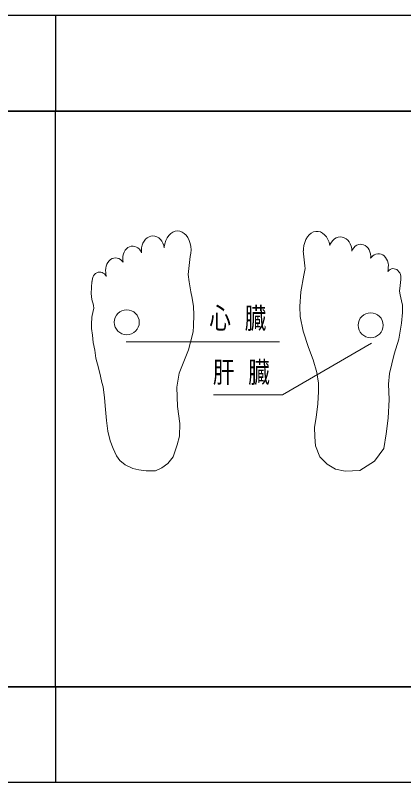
# Model space of a CAD drawing. Units: millimetres on the paper. Extents: x -365 to 0, y -26 to 257.
# Drawn here: x -272.15 to -264.06, y 147.92 to 163.92 of the extents above; entities that cross this region are included whole.
import ezdxf

# ---------------------------------------------------------------- set-up
doc = ezdxf.new("R2010")
doc.units = ezdxf.units.MM
doc.layers.add('LY_1', color=7, linetype='Continuous', lineweight=13)
doc.styles.add('ＭＳ ゴシック', font='')
doc.styles.get('ＭＳ ゴシック').set_extended_font_data('MS Gothic')

msp = doc.modelspace()

# ---------------------------------------------------------------- linework, layer by layer
at = {"layer": 'LY_1', "lineweight": 25}
for p, q in [((-271.32, 163.917), (-283.32, 163.917)), ((-271.32, 163.917), (-271.32, 161.917)), ((-259.32, 163.917), (-271.32, 163.917)), ((-271.32, 163.917), (-271.32, 161.917)), ((-283.32, 161.917), (-271.32, 161.917)), ((-271.32, 161.917), (-283.32, 161.917)), ((-271.32, 149.917), (-271.32, 161.917)), ((-259.32, 161.917), (-271.32, 161.917)), ((-271.32, 149.917), (-271.32, 161.917)), ((-271.32, 161.917), (-247.32, 161.917)), ((-283.32, 149.917), (-271.32, 149.917)), ((-271.32, 149.917), (-283.32, 149.917)), ((-271.32, 149.917), (-247.32, 149.917)), ((-271.32, 149.917), (-271.32, 147.917)), ((-259.32, 149.917), (-271.32, 149.917)), ((-271.32, 149.917), (-271.32, 147.917)), ((-271.32, 147.917), (-283.32, 147.917)), ((-259.32, 147.917), (-271.32, 147.917))]:
    msp.add_line(p, q, dxfattribs=at)
at = {"layer": 'LY_1'}
for p, q in [((-268.915, 159.367), (-268.954, 159.326)), ((-268.871, 159.397), (-268.915, 159.367)), ((-268.824, 159.415), (-268.871, 159.397)), ((-268.775, 159.422), (-268.824, 159.415)), ((-268.726, 159.417), (-268.775, 159.422)), ((-268.679, 159.399), (-268.726, 159.417)), ((-268.635, 159.37), (-268.679, 159.399)), ((-268.594, 159.331), (-268.635, 159.37)), ((-265.988, 159.376), (-266.03, 159.341)), ((-265.942, 159.4), (-265.988, 159.376)), ((-265.894, 159.413), (-265.942, 159.4)), ((-265.845, 159.413), (-265.894, 159.413)), ((-265.797, 159.401), (-265.845, 159.413)), ((-265.751, 159.378), (-265.797, 159.401)), ((-265.709, 159.343), (-265.751, 159.378)), ((-269.47, 159.211), (-269.494, 159.169)), ((-269.44, 159.248), (-269.47, 159.211)), ((-269.406, 159.278), (-269.44, 159.248)), ((-269.367, 159.299), (-269.406, 159.278)), ((-269.327, 159.312), (-269.367, 159.299)), ((-269.285, 159.316), (-269.327, 159.312)), ((-269.244, 159.311), (-269.285, 159.316)), ((-269.203, 159.297), (-269.244, 159.311)), ((-269.166, 159.275), (-269.203, 159.297)), ((-269.131, 159.244), (-269.166, 159.275)), ((-269.102, 159.207), (-269.131, 159.244)), ((-269.078, 159.164), (-269.102, 159.207)), ((-269.016, 159.219), (-269.036, 159.155)), ((-268.989, 159.276), (-269.016, 159.219)), ((-268.954, 159.326), (-268.989, 159.276)), ((-268.56, 159.282), (-268.594, 159.331)), ((-268.531, 159.225), (-268.56, 159.282)), ((-268.51, 159.162), (-268.531, 159.225)), ((-266.099, 159.242), (-266.123, 159.182)), ((-266.067, 159.296), (-266.099, 159.242)), ((-266.03, 159.341), (-266.067, 159.296)), ((-265.671, 159.299), (-265.709, 159.343)), ((-265.64, 159.245), (-265.671, 159.299)), ((-265.615, 159.185), (-265.64, 159.245)), ((-265.536, 159.225), (-265.565, 159.188)), ((-265.502, 159.256), (-265.536, 159.225)), ((-265.464, 159.278), (-265.502, 159.256)), ((-265.424, 159.293), (-265.464, 159.278)), ((-265.382, 159.298), (-265.424, 159.293)), ((-265.341, 159.294), (-265.382, 159.298)), ((-265.3, 159.281), (-265.341, 159.294)), ((-265.262, 159.26), (-265.3, 159.281)), ((-265.227, 159.23), (-265.262, 159.26)), ((-265.197, 159.194), (-265.227, 159.23)), ((-269.836, 159.049), (-269.863, 159.018)), ((-269.806, 159.074), (-269.836, 159.049)), ((-269.772, 159.092), (-269.806, 159.074)), ((-269.737, 159.102), (-269.772, 159.092)), ((-269.701, 159.105), (-269.737, 159.102)), ((-269.665, 159.099), (-269.701, 159.105)), ((-269.63, 159.086), (-269.665, 159.099)), ((-269.598, 159.066), (-269.63, 159.086)), ((-269.569, 159.039), (-269.598, 159.066)), ((-269.523, 159.071), (-269.527, 159.019)), ((-269.512, 159.122), (-269.523, 159.071)), ((-269.494, 159.169), (-269.512, 159.122)), ((-269.061, 159.116), (-269.078, 159.164)), ((-269.051, 159.066), (-269.061, 159.116)), ((-269.049, 159.088), (-269.051, 159.066)), ((-269.036, 159.155), (-269.049, 159.088)), ((-268.497, 159.095), (-268.51, 159.162)), ((-268.492, 159.026), (-268.497, 159.095)), ((-266.139, 159.116), (-266.148, 159.047)), ((-266.147, 159.047), (-266.148, 159.01)), ((-266.123, 159.182), (-266.139, 159.116)), ((-265.598, 159.12), (-265.615, 159.185)), ((-265.589, 159.144), (-265.598, 159.12)), ((-265.565, 159.188), (-265.589, 159.144)), ((-265.173, 159.151), (-265.197, 159.194)), ((-265.155, 159.104), (-265.173, 159.151)), ((-265.143, 159.054), (-265.155, 159.104)), ((-265.139, 159.002), (-265.143, 159.054)), ((-265.097, 159.072), (-265.121, 159.039)), ((-265.068, 159.101), (-265.097, 159.072)), ((-265.036, 159.122), (-265.068, 159.101)), ((-265.002, 159.136), (-265.036, 159.122)), ((-264.966, 159.143), (-265.002, 159.136)), ((-264.93, 159.141), (-264.966, 159.143)), ((-264.894, 159.132), (-264.93, 159.141)), ((-264.86, 159.115), (-264.894, 159.132)), ((-264.83, 159.091), (-264.86, 159.115)), ((-264.803, 159.061), (-264.83, 159.091)), ((-264.78, 159.026), (-264.803, 159.061)), ((-269.911, 158.898), (-269.916, 158.853)), ((-269.901, 158.942), (-269.911, 158.898)), ((-269.884, 158.982), (-269.901, 158.942)), ((-269.863, 159.018), (-269.884, 158.982)), ((-269.544, 159.005), (-269.569, 159.039)), ((-269.524, 158.968), (-269.544, 159.005)), ((-269.527, 159.019), (-269.524, 158.968)), ((-268.552, 158.516), (-268.508, 158.889)), ((-268.508, 158.889), (-268.496, 158.956)), ((-268.496, 158.956), (-268.492, 159.026)), ((-266.154, 159.009), (-266.123, 158.692)), ((-265.121, 159.039), (-265.139, 159.002)), ((-264.763, 158.986), (-264.78, 159.026)), ((-264.752, 158.943), (-264.763, 158.986)), ((-264.746, 158.898), (-264.752, 158.943)), ((-264.748, 158.853), (-264.746, 158.898)), ((-264.704, 158.903), (-264.732, 158.874)), ((-264.672, 158.925), (-264.704, 158.903)), ((-264.638, 158.94), (-264.672, 158.925)), ((-264.602, 158.947), (-264.638, 158.94)), ((-264.566, 158.947), (-264.602, 158.947)), ((-264.53, 158.938), (-264.566, 158.947)), ((-264.497, 158.922), (-264.53, 158.938)), ((-264.465, 158.899), (-264.497, 158.922)), ((-264.438, 158.87), (-264.465, 158.899)), ((-270.246, 158.729), (-270.261, 158.688)), ((-270.225, 158.766), (-270.246, 158.729)), ((-270.2, 158.798), (-270.225, 158.766)), ((-270.17, 158.825), (-270.2, 158.798)), ((-270.138, 158.844), (-270.17, 158.825)), ((-270.103, 158.856), (-270.138, 158.844)), ((-270.067, 158.861), (-270.103, 158.856)), ((-270.03, 158.857), (-270.067, 158.861)), ((-269.995, 158.846), (-270.03, 158.857)), ((-269.962, 158.827), (-269.995, 158.846)), ((-269.932, 158.801), (-269.962, 158.827)), ((-269.907, 158.769), (-269.932, 158.801)), ((-269.916, 158.853), (-269.914, 158.808)), ((-269.914, 158.808), (-269.907, 158.769)), ((-264.732, 158.874), (-264.748, 158.852)), ((-264.415, 158.835), (-264.438, 158.87)), ((-264.397, 158.795), (-264.415, 158.835)), ((-264.385, 158.752), (-264.397, 158.795)), ((-264.379, 158.708), (-264.385, 158.752)), ((-270.43, 158.56), (-270.456, 158.55)), ((-270.402, 158.565), (-270.43, 158.56)), ((-270.374, 158.563), (-270.402, 158.565)), ((-270.347, 158.556), (-270.374, 158.563)), ((-270.27, 158.644), (-270.273, 158.599)), ((-270.273, 158.599), (-270.269, 158.553)), ((-270.261, 158.688), (-270.27, 158.644)), ((-266.113, 158.641), (-266.143, 158.498)), ((-266.123, 158.692), (-266.113, 158.641)), ((-264.386, 158.618), (-264.388, 158.579)), ((-264.386, 158.581), (-264.388, 158.579)), ((-264.386, 158.618), (-264.38, 158.662)), ((-264.364, 158.603), (-264.386, 158.581)), ((-264.38, 158.662), (-264.379, 158.708)), ((-264.339, 158.619), (-264.364, 158.603)), ((-264.313, 158.63), (-264.339, 158.619)), ((-264.285, 158.635), (-264.313, 158.63)), ((-264.257, 158.634), (-264.285, 158.635)), ((-264.23, 158.627), (-264.257, 158.634)), ((-264.204, 158.614), (-264.23, 158.627)), ((-264.181, 158.595), (-264.204, 158.614)), ((-264.16, 158.572), (-264.181, 158.595)), ((-264.143, 158.545), (-264.16, 158.572)), ((-270.548, 158.425), (-270.554, 158.391)), ((-270.537, 158.457), (-270.548, 158.425)), ((-270.522, 158.487), (-270.537, 158.457)), ((-270.503, 158.513), (-270.522, 158.487)), ((-270.481, 158.534), (-270.503, 158.513)), ((-270.456, 158.55), (-270.481, 158.534)), ((-270.321, 158.543), (-270.347, 158.556)), ((-270.298, 158.524), (-270.321, 158.543)), ((-270.277, 158.5), (-270.298, 158.524)), ((-270.26, 158.473), (-270.277, 158.5)), ((-270.269, 158.553), (-270.267, 158.537)), ((-270.267, 158.537), (-270.26, 158.473)), ((-268.552, 158.516), (-268.534, 158.358)), ((-266.143, 158.498), (-266.205, 158.15)), ((-264.129, 158.514), (-264.143, 158.545)), ((-264.118, 158.411), (-264.134, 158.287)), ((-264.121, 158.481), (-264.129, 158.514)), ((-264.117, 158.446), (-264.121, 158.481)), ((-264.118, 158.411), (-264.117, 158.446)), ((-270.557, 158.364), (-270.576, 158.119)), ((-270.554, 158.391), (-270.555, 158.364)), ((-268.534, 158.358), (-268.496, 158.153)), ((-264.134, 158.287), (-264.144, 158.167)), ((-270.576, 158.119), (-270.562, 157.992)), ((-268.496, 158.153), (-268.468, 158.023)), ((-266.205, 158.15), (-266.225, 157.843)), ((-264.144, 158.167), (-264.132, 158.089)), ((-264.132, 158.089), (-264.104, 157.967)), ((-270.562, 157.992), (-270.526, 157.873)), ((-268.468, 158.023), (-268.441, 157.846)), ((-264.104, 157.967), (-264.087, 157.874)), ((-270.519, 157.802), (-270.533, 157.753)), ((-270.526, 157.873), (-270.519, 157.802)), ((-268.441, 157.846), (-268.431, 157.669)), ((-266.225, 157.843), (-266.215, 157.638)), ((-264.087, 157.72), (-264.087, 157.874)), ((-270.562, 157.626), (-270.569, 157.478)), ((-270.533, 157.753), (-270.562, 157.626)), ((-268.431, 157.669), (-268.441, 157.446)), ((-266.215, 157.638), (-266.154, 157.331)), ((-264.107, 157.495), (-264.087, 157.72)), ((-270.569, 157.478), (-270.569, 157.387)), ((-268.441, 157.446), (-268.448, 157.318)), ((-264.158, 157.167), (-264.107, 157.495)), ((-270.569, 157.387), (-270.548, 157.246)), ((-268.546, 156.945), (-268.448, 157.318)), ((-266.154, 157.331), (-266.045, 156.991)), ((-270.548, 157.246), (-270.533, 157.098)), ((-264.261, 156.85), (-264.158, 157.167)), ((-270.533, 157.098), (-270.498, 156.936)), ((-269.847, 157.112), (-266.65, 157.112)), ((-266.588, 156.005), (-264.732, 157.081)), ((-266.045, 156.991), (-265.948, 156.737)), ((-270.498, 156.936), (-270.477, 156.767)), ((-268.74, 156.458), (-268.546, 156.945)), ((-264.353, 156.451), (-264.261, 156.85)), ((-270.477, 156.767), (-270.421, 156.57)), ((-265.948, 156.737), (-265.869, 156.473)), ((-270.421, 156.57), (-270.379, 156.394)), ((-270.379, 156.394), (-270.35, 156.26)), ((-268.789, 156.166), (-268.74, 156.458)), ((-265.869, 156.473), (-265.834, 156.245)), ((-264.373, 156.226), (-264.353, 156.451)), ((-270.35, 156.26), (-270.322, 156.168)), ((-270.322, 156.168), (-270.294, 155.943)), ((-268.773, 155.761), (-268.789, 156.166)), ((-265.834, 156.245), (-265.834, 156.07)), ((-264.363, 155.909), (-264.373, 156.226)), ((-268.022, 156.005), (-266.588, 156.005)), ((-265.834, 156.07), (-265.852, 155.815)), ((-270.294, 155.943), (-270.273, 155.697)), ((-264.383, 155.52), (-264.363, 155.909)), ((-270.273, 155.697), (-270.252, 155.471)), ((-268.724, 155.404), (-268.773, 155.761)), ((-265.852, 155.815), (-265.887, 155.534)), ((-265.887, 155.534), (-265.922, 155.332)), ((-264.424, 155.192), (-264.383, 155.52)), ((-270.252, 155.471), (-270.224, 155.246)), ((-268.731, 155.14), (-268.724, 155.404)), ((-270.224, 155.246), (-270.181, 155.042)), ((-265.922, 155.332), (-265.913, 155.131)), ((-270.181, 155.042), (-270.118, 154.887)), ((-268.78, 154.964), (-268.731, 155.14)), ((-265.913, 155.131), (-265.895, 154.937)), ((-264.475, 154.885), (-264.424, 155.192)), ((-270.118, 154.887), (-270.048, 154.732)), ((-268.864, 154.711), (-268.78, 154.964)), ((-265.895, 154.937), (-265.808, 154.709)), ((-264.67, 154.619), (-264.475, 154.885)), ((-270.048, 154.732), (-269.977, 154.633)), ((-269.977, 154.633), (-269.864, 154.542)), ((-269.104, 154.485), (-268.977, 154.57)), ((-268.977, 154.57), (-268.864, 154.711)), ((-265.808, 154.709), (-265.658, 154.56)), ((-265.658, 154.56), (-265.483, 154.455)), ((-264.977, 154.425), (-264.67, 154.619)), ((-269.864, 154.542), (-269.702, 154.471)), ((-269.702, 154.471), (-269.583, 154.443)), ((-269.583, 154.443), (-269.428, 154.422)), ((-269.428, 154.422), (-269.231, 154.422)), ((-269.231, 154.422), (-269.104, 154.485)), ((-265.483, 154.455), (-265.281, 154.411)), ((-265.281, 154.411), (-264.977, 154.425))]:
    msp.add_line(p, q, dxfattribs=at)
for centre in [(-269.831, 157.517), (-264.748, 157.455)]:
    msp.add_circle(centre, 0.26, dxfattribs=at)

# ---------------------------------------------------------------- texts
at = {"layer": 'LY_1', "char_height": 0.4399, "attachment_point": 4, "style": 'ＭＳ ゴシック'}
for s, insert in [('\\T1.64;\\W0.75;心臓', (-268.111, 157.58)), ('\\T1.64;\\W0.75;肝臓', (-268.038, 156.454))]:
    msp.add_mtext(s, dxfattribs=dict(at, insert=insert))

doc.saveas('drawing.dxf')
